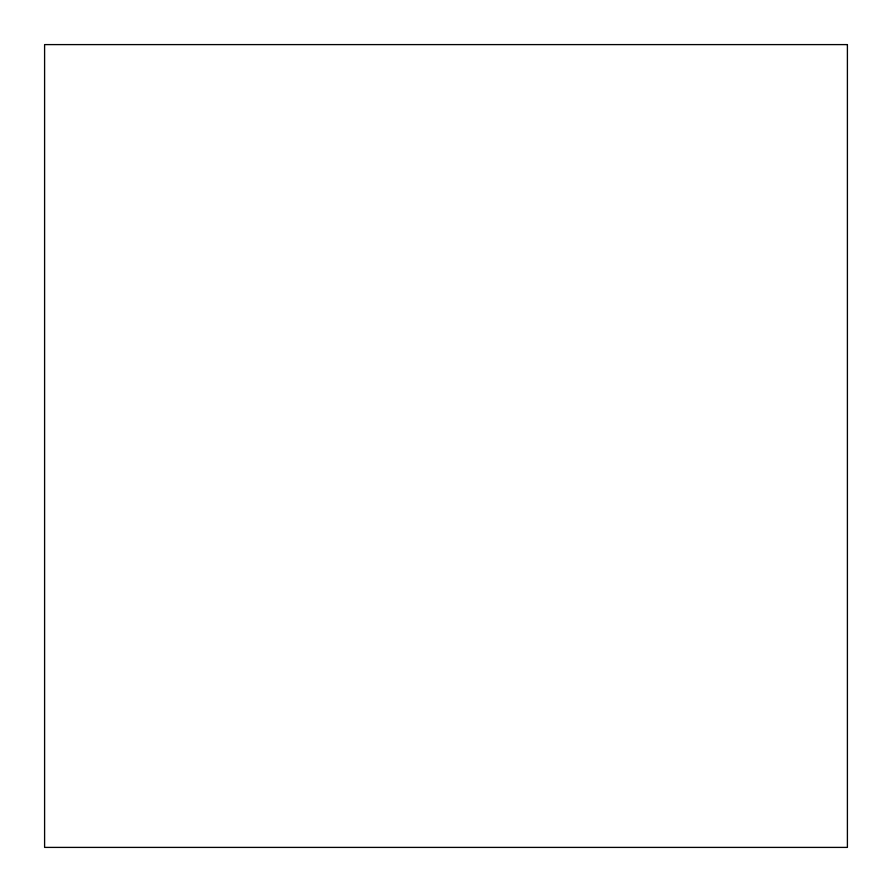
<?xml version="1.0" encoding="UTF-8"?>
<svg xmlns="http://www.w3.org/2000/svg" width="892" height="892" viewBox="0 0 892 892"><rect width="100%" height="100%" fill="white"/><g stroke="black" fill="none" stroke-linecap="round" stroke-linejoin="round"><path stroke-width="1.34" d="M847.4 44.6L44.6 44.6L44.6 847.4L847.4 847.4L847.4 44.6"/></g></svg>
